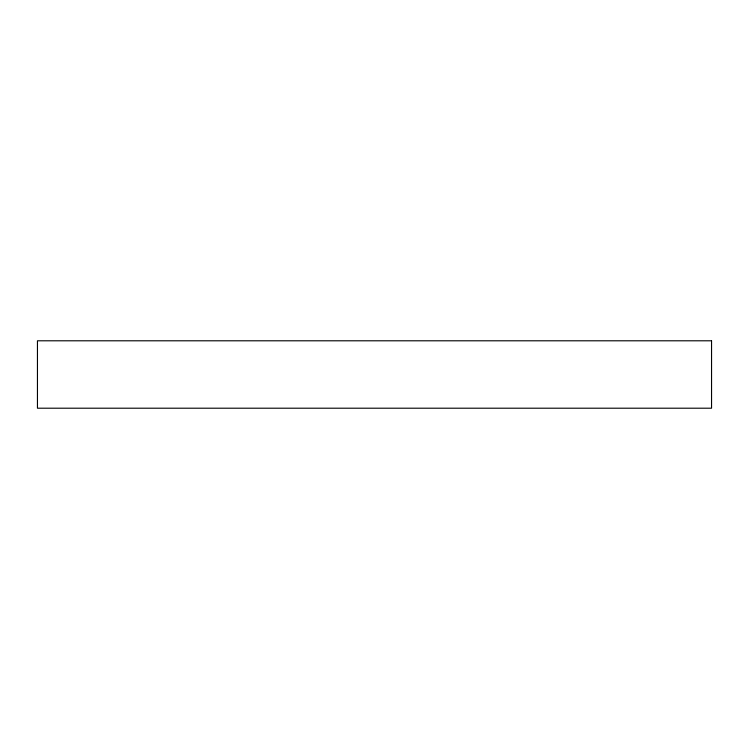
<?xml version="1.0" encoding="UTF-8"?>
<svg xmlns="http://www.w3.org/2000/svg" width="749" height="749" viewBox="0 0 749 749"><rect width="100%" height="100%" fill="white"/><g stroke="black" fill="none" stroke-linecap="round" stroke-linejoin="round"><path stroke-width="1.12" d="M711.55 340.795L37.45 340.795L37.45 408.205L711.55 408.205L711.55 340.795"/></g></svg>
